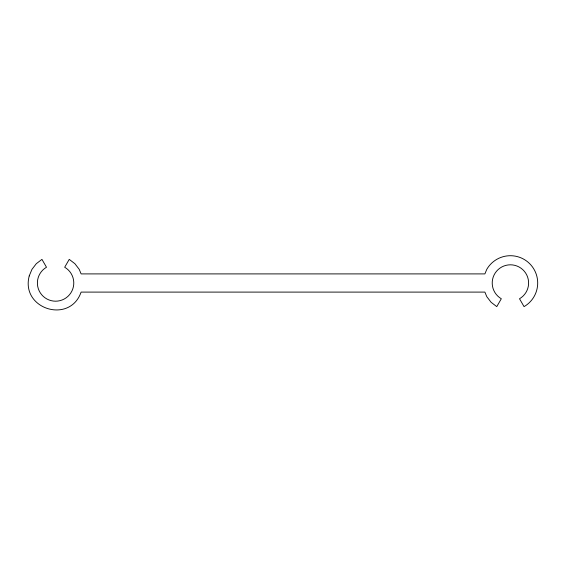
<?xml version="1.0" encoding="UTF-8"?>
<svg xmlns="http://www.w3.org/2000/svg" width="566" height="566" viewBox="0 0 566 566"><rect width="100%" height="100%" fill="white"/><g stroke="black" fill="none" stroke-linecap="round" stroke-linejoin="round"><path stroke-width="0.85" d="M29.227 275.939C20.454 308.994 69.866 324.481 81.108 292.098L484.892 292.098L486.774 296.648L491.111 302.294L496.764 306.63L501.313 298.756A18.19 18.19 0 0 1 496.474 271.305A18.19 18.19 0 0 1 524.349 271.305A18.19 18.19 0 0 1 519.51 298.756L524.052 306.63A27.288 27.288 0 0 0 529.705 263.706A27.288 27.288 0 0 0 486.774 269.352L484.892 273.902L81.108 273.902L79.226 269.352L74.889 263.706L69.236 259.37L64.687 267.244A18.19 18.19 0 0 1 69.526 294.695A18.19 18.19 0 0 1 41.651 294.695A18.19 18.19 0 0 1 46.49 267.244L41.948 259.37L36.295 263.706L31.958 269.352L29.227 275.939"/></g></svg>
